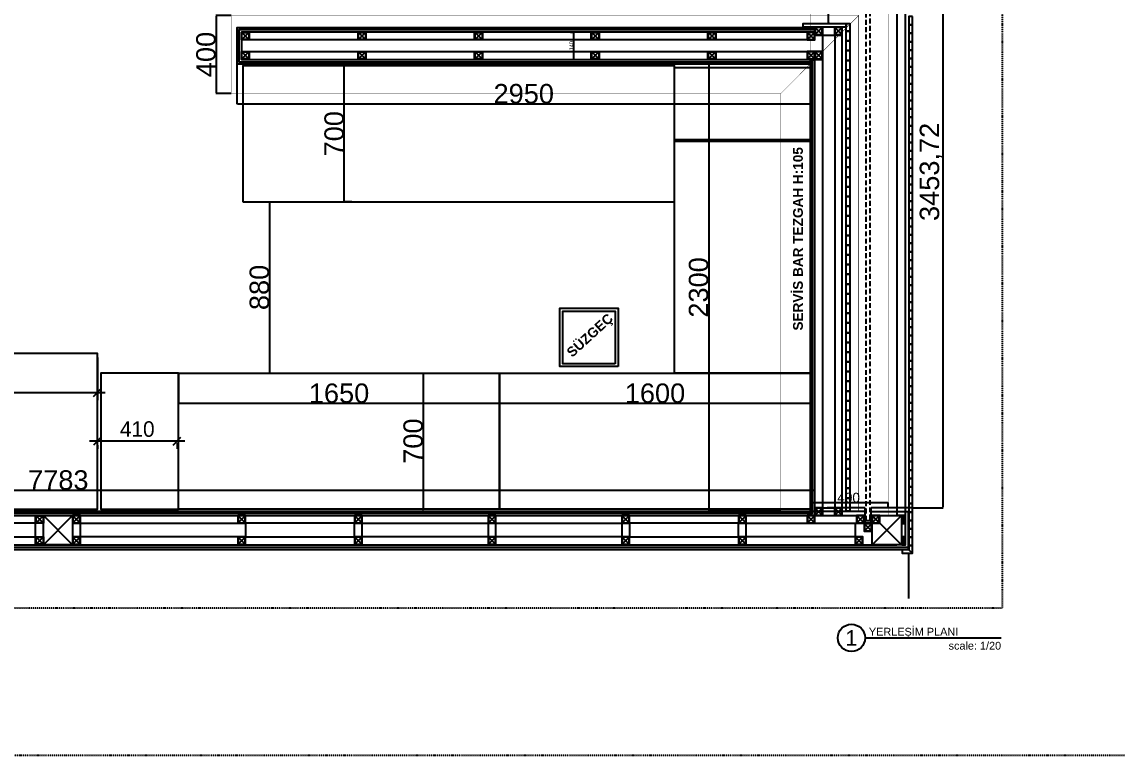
# Model space of a CAD drawing. Header units: millimetres. Extents: x -44968 to 8528, y -5302 to 23637.
# Drawn here: x -39226 to -33593, y -5302 to -1533 of the extents above; entities that cross this region are included whole.
import ezdxf
from ezdxf.enums import TextEntityAlignment as Align

# ---------------------------------------------------------------- set-up
doc = ezdxf.new("R2010")
doc.units = ezdxf.units.MM
doc.linetypes.add('DASHDOT', pattern=[1, 0.5, -0.25, 0, -0.25])
doc.linetypes.add('DASHED', pattern=[0.75, 0.5, -0.25])
doc.layers.get('Defpoints').update_dxf_attribs({"color": 250})
for name, color, linetype in [('Dim_YOO', 170, 'Continuous'), ('Gypsum_YOO', 151, 'Continuous'), ('Profile_YOO', 154, 'Continuous'), ('Section_Tech_YOO', 201, 'DASHDOT'), ('Stone_Sect_YOO', 34, 'Continuous'), ('Struc_Steel_YOO', 70, 'Continuous'), ('Tech_YOO', 201, 'Continuous'), ('Wood_Sect_YOO', 27, 'Continuous')]:
    doc.layers.add(name, color=color, linetype=linetype)
doc.styles.add('00', font='GOTHIC.TTF')
doc.styles.get("Standard").update_dxf_attribs({"font": 'arial.ttf'})
doc.styles.add('YOO1', font='arial.ttf', dxfattribs={"height": 2})
doc.styles.add('YOO2', font='arial.ttf', dxfattribs={"height": 4})
doc.styles.add('YOO20 OLCU', font='dim.shx', dxfattribs={"width": 0.8, "height": 36})
doc.dimstyles.new('ISO-25', dxfattribs={"dimtxt": 2.5, "dimasz": 2.5, "dimexe": 1.25, "dimexo": 0.625, "dimtad": 1, "dimtxsty": 'Standard', "dimcen": 2.5, "dimadec": 0, "dimazin": 0, "dimtfac": 1, "dimtmove": 0, "dimatfit": 3, "dimfxl": 1, "dimarcsym": 0})
doc.dimstyles.new('YOO20', dxfattribs={"dimscale": 20, "dimtxt": 36, "dimasz": 2, "dimexe": 2, "dimexo": 1, "dimgap": 1, "dimtad": 1, "dimdec": 0, "dimzin": 3, "dimdsep": 46, "dimtxsty": 'YOO20 OLCU', "dimblk": 'OBLIQUE', "dimcen": 0, "dimdle": 2, "dimclrd": 256, "dimclre": 256, "dimclrt": 256, "dimadec": 1, "dimazin": 0, "dimtfac": 0.75, "dimtdec": 0, "dimtix": 1, "dimtmove": 1, "dimatfit": 2, "dimldrblk": 'DOT', "dimfxl": 1, "dimfrac": 1, "dimtolj": 1, "dimtzin": 0, "dimlwd": -1, "dimlwe": -1, "dimarcsym": 0})

# ---------------------------------------------------------------- blocks, each defined once
blk = doc.blocks.new('15x15Kolom_')
at = {"ltscale": 500}
blk.add_lwpolyline([(-75, 75), (75, 75), (75, -75), (-75, -75), (-75, 75)], close=True, dxfattribs=at)
for points in [[(-75, -75), (75, 75)], [(-75, 75), (75, -75)]]:
    blk.add_lwpolyline(points, dxfattribs=at)
blk = doc.blocks.new('40x40KutuProfil')
at = {"linetype": 'ByBlock', "lineweight": -2}
for p, q in [((18, 18), (-18, -18)), ((18, -18), (-18, 18))]:
    blk.add_line(p, q, dxfattribs=at)
for points in [[(-20, 20), (-20, -20), (20, -20), (20, 20)], [(-18, 18), (-18, -18), (18, -18), (18, 18)]]:
    blk.add_lwpolyline(points, close=True, dxfattribs=at)
blk = doc.blocks.new('Drawing_Name')
at = {"layer": 'Tech_YOO', "linetype": 'Continuous'}
blk.add_line((3.5, 0), (38.5, 0), dxfattribs=at)
blk.add_circle((0, 0), 3.5, dxfattribs=at)
at = {"layer": 'Tech_YOO', "linetype": 'Continuous', "style": 'YOO2'}
blk.add_attdef('1', text='', height=4, dxfattribs=at).set_placement((0, 0), align=Align.MIDDLE_CENTER)
at = {"layer": 'Tech_YOO', "linetype": 'Continuous', "style": 'YOO1'}
blk.add_attdef('PLAN', text='', height=2, dxfattribs=at).set_placement((4.5, 0), align=Align.BOTTOM_LEFT)
blk.add_attdef('ÖLÇEK1/50', text='', height=2, dxfattribs=at).set_placement((38.5, -1), align=Align.TOP_RIGHT)
blk = doc.blocks.new('*D455')
at = {"layer": 'Defpoints', "color": 0, "transparency": 16777216}
for p in [(-35169.3, -4005.5), (-34769.3, -4030.9), (-35169.3, -4070.9)]:
    blk.add_point(p, dxfattribs=at)
at = {"layer": 'Dim_YOO', "color": 0, "lineweight": -2, "transparency": 16777216}
for p, q in [((-35169.3, -4070.3), (-35169.3, -4004.3)), ((-34771.8, -4005.5), (-35166.8, -4005.5)), ((-34769.3, -4030.3), (-34769.3, -4004.3))]:
    blk.add_line(p, q, dxfattribs=at)
at = {"layer": 'Dim_YOO', "color": 0, "transparency": 16777216}
for points in [[(-35166.8, -4005.1), (-35166.8, -4005.9), (-35169.3, -4005.5)], [(-34771.8, -4005.1), (-34771.8, -4005.9), (-34769.3, -4005.5)]]:
    blk.add_solid(points, dxfattribs=at)
at = {"layer": 'Dim_YOO', "color": 0, "transparency": 16777216, "insert": (-34973.5, -3979.3), "char_height": 50, "attachment_point": 5}
blk.add_mtext('400', dxfattribs=at)
blk = doc.blocks.new('*D468')
at = {"layer": 'Defpoints', "color": 0, "transparency": 16777216}
for p in [(-35230.4, -1748.4), (-35692.9, -4048.4), (-35321.8, -4048.4)]:
    blk.add_point(p, dxfattribs=at)
at = {"layer": 'Dim_YOO', "color": 0, "lineweight": -2, "transparency": 16777216}
for p, q in [((-35231, -1748.4), (-35694.1, -1748.4)), ((-35692.9, -1750.9), (-35692.9, -4045.9)), ((-35322.4, -4048.4), (-35694.1, -4048.4))]:
    blk.add_line(p, q, dxfattribs=at)
at = {"layer": 'Dim_YOO', "color": 0, "transparency": 16777216}
for points in [[(-35693.3, -1750.9), (-35692.5, -1750.9), (-35692.9, -1748.4)], [(-35693.3, -4045.9), (-35692.5, -4045.9), (-35692.9, -4048.4)]]:
    blk.add_solid(points, dxfattribs=at)
at = {"layer": 'Dim_YOO', "color": 0, "transparency": 16777216, "insert": (-35744.6, -2898.4), "char_height": 100, "attachment_point": 5, "rotation": 90}
blk.add_mtext('2300', dxfattribs=at)
blk = doc.blocks.new('*D466')
at = {"layer": 'Defpoints', "color": 0, "transparency": 16777216}
for p in [(-36404.7, -1585.9), (-36404.7, -1725.9), (-36388.7, -1725.9)]:
    blk.add_point(p, dxfattribs=at)
at = {"layer": 'Dim_YOO', "color": 0, "lineweight": -2, "transparency": 16777216}
for p, q in [((-36404.1, -1585.9), (-36387.5, -1585.9)), ((-36388.7, -1588.4), (-36388.7, -1723.4)), ((-36404.1, -1725.9), (-36387.5, -1725.9))]:
    blk.add_line(p, q, dxfattribs=at)
at = {"layer": 'Dim_YOO', "color": 0, "transparency": 16777216}
for points in [[(-36389.1, -1588.4), (-36388.3, -1588.4), (-36388.7, -1585.9)], [(-36389.1, -1723.4), (-36388.3, -1723.4), (-36388.7, -1725.9)]]:
    blk.add_solid(points, dxfattribs=at)
at = {"layer": 'Dim_YOO', "color": 0, "transparency": 16777216, "insert": (-36399.5, -1655.9), "char_height": 20, "attachment_point": 5, "rotation": 90}
blk.add_mtext('140', dxfattribs=at)
blk = doc.blocks.new('*D456')
at = {"layer": 'Defpoints', "color": 0, "transparency": 16777216}
for p in [(-38119.3, -1738.4), (-35169.3, -1748.4), (-35169.3, -1954.9)]:
    blk.add_point(p, dxfattribs=at)
at = {"layer": 'Dim_YOO', "color": 0, "lineweight": -2, "transparency": 16777216}
for p, q in [((-38119.3, -1739), (-38119.3, -1956.1)), ((-35169.3, -1749), (-35169.3, -1956.1)), ((-38116.8, -1954.9), (-35171.8, -1954.9))]:
    blk.add_line(p, q, dxfattribs=at)
at = {"layer": 'Dim_YOO', "color": 0, "transparency": 16777216}
for points in [[(-38116.8, -1954.5), (-38116.8, -1955.3), (-38119.3, -1954.9)], [(-35171.8, -1954.5), (-35171.8, -1955.3), (-35169.3, -1954.9)]]:
    blk.add_solid(points, dxfattribs=at)
at = {"layer": 'Dim_YOO', "color": 0, "transparency": 16777216, "insert": (-36644.3, -1903.2), "char_height": 100, "attachment_point": 5}
blk.add_mtext('2950', dxfattribs=at)
blk = doc.blocks.new('*D465')
at = {"layer": 'Defpoints', "color": 0, "transparency": 16777216}
for p in [(-38149.3, -1500.9), (-38226.7, -1900.9), (-38149.3, -1900.9)]:
    blk.add_point(p, dxfattribs=at)
at = {"layer": 'Dim_YOO', "color": 0, "lineweight": -2, "transparency": 16777216}
for p, q in [((-38149.9, -1500.9), (-38228, -1500.9)), ((-38226.7, -1503.4), (-38226.7, -1898.4)), ((-38149.9, -1900.9), (-38228, -1900.9))]:
    blk.add_line(p, q, dxfattribs=at)
at = {"layer": 'Dim_YOO', "color": 0, "transparency": 16777216}
for points in [[(-38227.1, -1503.4), (-38226.3, -1503.4), (-38226.7, -1500.9)], [(-38227.1, -1898.4), (-38226.3, -1898.4), (-38226.7, -1900.9)]]:
    blk.add_solid(points, dxfattribs=at)
at = {"layer": 'Dim_YOO', "color": 0, "transparency": 16777216, "insert": (-38278.4, -1700.9), "char_height": 100, "attachment_point": 5, "rotation": 90}
blk.add_mtext('400', dxfattribs=at)
blk = doc.blocks.new('*D458')
at = {"layer": 'Defpoints', "color": 0, "transparency": 16777216}
for p in [(-34644.8, -577.5), (-34487.7, -577.5), (-34644.8, -4031.2)]:
    blk.add_point(p, dxfattribs=at)
at = {"layer": 'Dim_YOO', "color": 0, "lineweight": -2, "transparency": 16777216}
for p, q in [((-34644.2, -577.5), (-34486.4, -577.5)), ((-34487.7, -4028.7), (-34487.7, -580)), ((-34644.2, -4031.2), (-34486.4, -4031.2))]:
    blk.add_line(p, q, dxfattribs=at)
at = {"layer": 'Dim_YOO', "color": 0, "transparency": 16777216}
for points in [[(-34488.1, -580), (-34487.3, -580), (-34487.7, -577.5)], [(-34488.1, -4028.7), (-34487.3, -4028.7), (-34487.7, -4031.2)]]:
    blk.add_solid(points, dxfattribs=at)
at = {"layer": 'Dim_YOO', "color": 0, "transparency": 16777216, "insert": (-34548.4, -2304.4), "char_height": 100, "attachment_point": 5, "rotation": 90}
blk.add_mtext('3453,72', dxfattribs=at)
blk = doc.blocks.new('*D471')
at = {"color": 0, "lineweight": -2, "transparency": 16777216}
for p, q in [((-35076.2, -575.9), (-35079.9, -575.9)), ((-35078.6, -578.4), (-35078.6, -1538.4)), ((-35071.2, -1540.9), (-35079.9, -1540.9))]:
    blk.add_line(p, q, dxfattribs=at)
at = {"color": 0, "transparency": 16777216}
for points in [[(-35079, -578.4), (-35078.2, -578.4), (-35078.6, -575.9)], [(-35079, -1538.4), (-35078.2, -1538.4), (-35078.6, -1540.9)]]:
    blk.add_solid(points, dxfattribs=at)
at = {"layer": 'Defpoints', "color": 0, "transparency": 16777216}
for p in [(-35075.5, -575.9), (-35078.6, -1540.9), (-35070.5, -1540.9)]:
    blk.add_point(p, dxfattribs=at)
at = {"color": 0, "transparency": 16777216, "insert": (-35080.5, -1058.4), "char_height": 2.5, "attachment_point": 5, "rotation": 90}
blk.add_mtext('965', dxfattribs=at)
blk = doc.blocks.new('_OBLIQUE')
at = {"color": 0, "linetype": 'ByBlock'}
blk.add_line((-0.5, -0.5), (0.5, 0.5), dxfattribs=at)
blk = doc.blocks.new('*D487')
at = {"layer": 'Defpoints', "color": 0, "transparency": 16777216}
for p in [(-40237.3, -3238.4), (-38837.3, -3238.4), (-38837.3, -3438.2)]:
    blk.add_point(p, dxfattribs=at)
at = {"layer": 'Dim_YOO', "transparency": 16777216}
for p, q in [((-40237.3, -3258.4), (-40237.3, -3478.2)), ((-38837.3, -3258.4), (-38837.3, -3478.2)), ((-40277.3, -3438.2), (-38797.3, -3438.2))]:
    blk.add_line(p, q, dxfattribs=at)
at = {"layer": 'Dim_YOO', "transparency": 16777216, "xscale": 40, "yscale": 40, "zscale": 40, "rotation": 180}
blk.add_blockref('_OBLIQUE', (-40237.3, -3438.2), dxfattribs=at)
at = {"layer": 'Dim_YOO', "transparency": 16777216, "xscale": 40, "yscale": 40, "zscale": 40}
blk.add_blockref('_OBLIQUE', (-38837.3, -3438.2), dxfattribs=at)
at = {"layer": 'Dim_YOO', "color": 1, "transparency": 16777216, "insert": (-39537.3, -3376.2), "char_height": 80, "attachment_point": 5, "style": '00'}
blk.add_mtext('\\A1;1400 ', dxfattribs=at)
blk = doc.blocks.new('_DOT')
at = {"color": 0, "linetype": 'ByBlock', "lineweight": 0}
blk.add_line((-0.5, 0), (-1, 0), dxfattribs=at)
at = {"linetype": 'ByBlock', "lineweight": 0, "const_width": 0.5}
blk.add_lwpolyline([(-0.25, 0, 1), (0.25, 0, 1)], format="xyb", close=True, dxfattribs=at)
blk = doc.blocks.new('*D508')
at = {"color": 0, "lineweight": -2, "transparency": 16777216}
for p, q in [((-36769.3, -3339), (-36769.3, -3495.8)), ((-35169.3, -3339), (-35169.3, -3495.8)), ((-35171.8, -3494.6), (-36766.8, -3494.6))]:
    blk.add_line(p, q, dxfattribs=at)
at = {"color": 0, "transparency": 16777216}
for points in [[(-36766.8, -3494.2), (-36766.8, -3495), (-36769.3, -3494.6)], [(-35171.8, -3494.2), (-35171.8, -3495), (-35169.3, -3494.6)]]:
    blk.add_solid(points, dxfattribs=at)
at = {"layer": 'Defpoints', "color": 0, "transparency": 16777216}
for p in [(-36769.3, -3338.4), (-35169.3, -3338.4), (-36769.3, -3494.6)]:
    blk.add_point(p, dxfattribs=at)
at = {"color": 0, "transparency": 16777216, "insert": (-35969.3, -3442.9), "char_height": 100, "attachment_point": 5}
blk.add_mtext('1600', dxfattribs=at)
blk = doc.blocks.new('*D509')
at = {"color": 0, "lineweight": -2, "transparency": 16777216}
for p, q in [((-38419.3, -3339), (-38419.3, -3495.8)), ((-36769.3, -3339), (-36769.3, -3495.8)), ((-36771.8, -3494.6), (-38416.8, -3494.6))]:
    blk.add_line(p, q, dxfattribs=at)
at = {"color": 0, "transparency": 16777216}
for points in [[(-38416.8, -3494.2), (-38416.8, -3495), (-38419.3, -3494.6)], [(-36771.8, -3494.2), (-36771.8, -3495), (-36769.3, -3494.6)]]:
    blk.add_solid(points, dxfattribs=at)
at = {"layer": 'Defpoints', "color": 0, "transparency": 16777216}
for p in [(-38419.3, -3338.4), (-36769.3, -3338.4), (-38419.3, -3494.6)]:
    blk.add_point(p, dxfattribs=at)
at = {"color": 0, "transparency": 16777216, "insert": (-37594.3, -3442.9), "char_height": 100, "attachment_point": 5}
blk.add_mtext('1650', dxfattribs=at)
blk = doc.blocks.new('*D511')
at = {"layer": 'Defpoints', "color": 0, "transparency": 16777216}
for p in [(-38837.3, -3688.4), (-38837.3, -3688.9), (-38427.3, -3678.3)]:
    blk.add_point(p, dxfattribs=at)
at = {"layer": 'Dim_YOO', "transparency": 16777216}
for p, q in [((-38387.3, -3688.9), (-38877.3, -3688.9)), ((-38837.3, -3708.4), (-38837.3, -3728.9)), ((-38427.3, -3698.3), (-38427.3, -3728.9))]:
    blk.add_line(p, q, dxfattribs=at)
at = {"layer": 'Dim_YOO', "transparency": 16777216, "xscale": 40, "yscale": 40, "zscale": 40, "rotation": 180}
blk.add_blockref('_OBLIQUE', (-38837.3, -3688.9), dxfattribs=at)
at = {"layer": 'Dim_YOO', "transparency": 16777216, "xscale": 40, "yscale": 40, "zscale": 40}
blk.add_blockref('_OBLIQUE', (-38427.3, -3688.9), dxfattribs=at)
at = {"layer": 'Dim_YOO', "color": 1, "transparency": 16777216, "insert": (-38632.3, -3626.9), "char_height": 80, "attachment_point": 5, "style": '00'}
blk.add_mtext('\\A1;410 ', dxfattribs=at)
blk = doc.blocks.new('*D520')
at = {"color": 0, "lineweight": -2, "transparency": 16777216}
for p, q in [((-37528.8, -1758.4), (-37568.6, -1758.4)), ((-37567.4, -2455.9), (-37567.4, -1760.9)), ((-37528.8, -2458.4), (-37568.6, -2458.4))]:
    blk.add_line(p, q, dxfattribs=at)
at = {"color": 0, "transparency": 16777216}
for points in [[(-37567.8, -1760.9), (-37567, -1760.9), (-37567.4, -1758.4)], [(-37567.8, -2455.9), (-37567, -2455.9), (-37567.4, -2458.4)]]:
    blk.add_solid(points, dxfattribs=at)
at = {"layer": 'Defpoints', "color": 0, "transparency": 16777216}
for p in [(-37567.4, -1758.4), (-37528.1, -1758.4), (-37528.1, -2458.4)]:
    blk.add_point(p, dxfattribs=at)
at = {"color": 0, "transparency": 16777216, "insert": (-37619.1, -2108.4), "char_height": 100, "attachment_point": 5, "rotation": 90}
blk.add_mtext('700', dxfattribs=at)
blk = doc.blocks.new('*D521')
at = {"color": 0, "lineweight": -2, "transparency": 16777216}
for p, q in [((-37165.2, -3338.4), (-37159.6, -3338.4)), ((-37160.9, -3340.9), (-37160.9, -4035.9)), ((-37165.2, -4038.4), (-37159.6, -4038.4))]:
    blk.add_line(p, q, dxfattribs=at)
at = {"color": 0, "transparency": 16777216}
for points in [[(-37161.3, -3340.9), (-37160.5, -3340.9), (-37160.9, -3338.4)], [(-37161.3, -4035.9), (-37160.5, -4035.9), (-37160.9, -4038.4)]]:
    blk.add_solid(points, dxfattribs=at)
at = {"layer": 'Defpoints', "color": 0, "transparency": 16777216}
for p in [(-37165.8, -3338.4), (-37165.8, -4038.4), (-37160.9, -4038.4)]:
    blk.add_point(p, dxfattribs=at)
at = {"color": 0, "transparency": 16777216, "insert": (-37212.6, -3688.4), "char_height": 100, "attachment_point": 5, "rotation": 90}
blk.add_mtext('700', dxfattribs=at)
blk = doc.blocks.new('*D522')
at = {"color": 0, "lineweight": -2, "transparency": 16777216}
for p, q in [((-37989.5, -2458.4), (-37950.8, -2458.4)), ((-37952, -2460.9), (-37952, -3335.9)), ((-37989.5, -3338.4), (-37950.8, -3338.4))]:
    blk.add_line(p, q, dxfattribs=at)
at = {"color": 0, "transparency": 16777216}
for points in [[(-37952.5, -2460.9), (-37951.6, -2460.9), (-37952, -2458.4)], [(-37952.5, -3335.9), (-37951.6, -3335.9), (-37952, -3338.4)]]:
    blk.add_solid(points, dxfattribs=at)
at = {"layer": 'Defpoints', "color": 0, "transparency": 16777216}
for p in [(-37990.2, -2458.4), (-37990.2, -3338.4), (-37952, -3338.4)]:
    blk.add_point(p, dxfattribs=at)
at = {"color": 0, "transparency": 16777216, "insert": (-38003.7, -2898.4), "char_height": 100, "attachment_point": 5, "rotation": 90}
blk.add_mtext('880', dxfattribs=at)
blk = doc.blocks.new('*D527')
at = {"layer": 'Defpoints', "color": 0, "transparency": 16777216}
for p in [(-35146.8, -3940.7), (-42929.8, -3968.6), (-35146.8, -3968.6)]:
    blk.add_point(p, dxfattribs=at)
at = {"layer": 'Dim_YOO', "color": 0, "lineweight": -2, "transparency": 16777216}
for p, q in [((-42929.8, -3967.9), (-42929.8, -3939.5)), ((-42927.3, -3940.7), (-35149.3, -3940.7)), ((-35146.8, -3967.9), (-35146.8, -3939.5))]:
    blk.add_line(p, q, dxfattribs=at)
at = {"layer": 'Dim_YOO', "color": 0, "transparency": 16777216}
for points in [[(-42927.3, -3940.3), (-42927.3, -3941.1), (-42929.8, -3940.7)], [(-35149.3, -3940.3), (-35149.3, -3941.1), (-35146.8, -3940.7)]]:
    blk.add_solid(points, dxfattribs=at)
at = {"layer": 'Dim_YOO', "color": 0, "transparency": 16777216, "insert": (-39038.3, -3889), "char_height": 100, "attachment_point": 5}
blk.add_mtext('7783', dxfattribs=at)

msp = doc.modelspace()

# ---------------------------------------------------------------- linework, layer by layer
at = {"linetype": 'ByBlock', "lineweight": -2}
for p, q in [((-38058.80337, -1623.92378), (-38094.80337, -1587.92378)), ((-38058.80337, -1587.92378), (-38094.80337, -1623.92378)), ((-37458.80337, -1623.92378), (-37494.80337, -1587.92378)), ((-37458.80337, -1587.92378), (-37494.80337, -1623.92378)), ((-36858.80337, -1623.92378), (-36894.80337, -1587.92378)), ((-36858.80337, -1587.92378), (-36894.80337, -1623.92378)), ((-36258.80337, -1623.92378), (-36294.80337, -1587.92378)), ((-36258.80337, -1587.92378), (-36294.80337, -1623.92378)), ((-35658.80337, -1623.92378), (-35694.80337, -1587.92378)), ((-35658.80337, -1587.92378), (-35694.80337, -1623.92378)), ((-38058.80337, -1723.92378), (-38094.80337, -1687.92378)), ((-38058.80337, -1687.92378), (-38094.80337, -1723.92378)), ((-37458.80337, -1723.92378), (-37494.80337, -1687.92378)), ((-37458.80337, -1687.92378), (-37494.80337, -1723.92378)), ((-36858.80337, -1723.92378), (-36894.80337, -1687.92378)), ((-36858.80337, -1687.92378), (-36894.80337, -1723.92378)), ((-36258.80337, -1723.92378), (-36294.80337, -1687.92378)), ((-36258.80337, -1687.92378), (-36294.80337, -1723.92378)), ((-35658.80337, -1723.92378), (-35694.80337, -1687.92378)), ((-35658.80337, -1687.92378), (-35694.80337, -1723.92378)), ((-34682.48785, -4073.23715), (-34698.48785, -4109.23715)), ((-34682.48785, -4109.23715), (-34698.48785, -4073.23715)), ((-34682.48785, -4183.23715), (-34698.48785, -4219.23715)), ((-34682.48785, -4219.23715), (-34698.48785, -4183.23715))]:
    msp.add_line(p, q, dxfattribs=at)
for p, q in [((-35396.80337, -4070.92378), (-34890.68659, -4071.15299)), ((-34856.68659, -4071.16838), (-34704.83983, -4071.23715)), ((-34680.48785, -4221.23715), (-34680.48785, -4070.92378)), ((-34663.18406, -4246.52916), (-34697.66624, -4246.52916)), ((-34664.83983, -4263.77589), (-34664.83983, -4497.58633))]:
    msp.add_line(p, q)
at = {"color": 5, "const_width": 1}
for points in [[(-34856.68659, -4070.92378), (-34768.48164, -4070.92378), (-34768.48164, -495.9283), (-35169.30337, -495.9283), (-35169.30337, -4070.92378), (-34890.68659, -4070.92378)], [(-34890.68659, -4030.92378), (-34893.68659, -4030.92378), (-34893.68659, -4110.92378), (-34853.68659, -4110.92378), (-34853.68659, -4030.92378), (-34856.68659, -4030.92378)]]:
    msp.add_lwpolyline(points, dxfattribs=at)
at = {"color": 6, "linetype": 'DASHED', "ltscale": 50, "elevation": -1}
msp.add_lwpolyline([(-34882.68659, -503.9283), (-34864.68659, -503.9283), (-34864.68659, -4097.92378), (-34882.68659, -4097.92378)], close=True, dxfattribs=at)
for points in [[(-34683.18406, -4070.92378), (-34723.18406, -4070.92378), (-34723.18406, -535.9283), (-34683.18406, -535.9283)], [(-34644.83983, -1505.70215), (-34663.18406, -1505.70215), (-34663.18406, -1548.87369), (-34644.83983, -1548.87369)], [(-34644.83983, -1548.87369), (-34663.18406, -1548.87369), (-34663.18406, -1592.04523), (-34644.83983, -1592.04523)], [(-34644.83983, -1592.04523), (-34663.18406, -1592.04523), (-34663.18406, -1635.21677), (-34644.83983, -1635.21677)], [(-34644.83983, -1635.21677), (-34663.18406, -1635.21677), (-34663.18406, -1678.3883), (-34644.83983, -1678.3883)], [(-34644.83983, -1678.3883), (-34663.18406, -1678.3883), (-34663.18406, -1721.55984), (-34644.83983, -1721.55984)], [(-34644.83983, -1721.55984), (-34663.18406, -1721.55984), (-34663.18406, -1764.73138), (-34644.83983, -1764.73138)], [(-34644.83983, -1764.73138), (-34663.18406, -1764.73138), (-34663.18406, -1807.90292), (-34644.83983, -1807.90292)], [(-34644.83983, -1807.90292), (-34663.18406, -1807.90292), (-34663.18406, -1851.07446), (-34644.83983, -1851.07446)], [(-34644.83983, -1851.07446), (-34663.18406, -1851.07446), (-34663.18406, -1894.246), (-34644.83983, -1894.246)], [(-34644.83983, -1894.246), (-34663.18406, -1894.246), (-34663.18406, -1937.41753), (-34644.83983, -1937.41753)], [(-34644.83983, -1937.41753), (-34663.18406, -1937.41753), (-34663.18406, -1980.58907), (-34644.83983, -1980.58907)], [(-34644.83983, -1980.58907), (-34663.18406, -1980.58907), (-34663.18406, -2023.76061), (-34644.83983, -2023.76061)], [(-34644.83983, -2023.76061), (-34663.18406, -2023.76061), (-34663.18406, -2066.93215), (-34644.83983, -2066.93215)], [(-34644.83983, -2066.93215), (-34663.18406, -2066.93215), (-34663.18406, -2110.10369), (-34644.83983, -2110.10369)], [(-34644.83983, -2110.10369), (-34663.18406, -2110.10369), (-34663.18406, -2153.27523), (-34644.83983, -2153.27523)], [(-34644.83983, -2153.27523), (-34663.18406, -2153.27523), (-34663.18406, -2196.44677), (-34644.83983, -2196.44677)], [(-34644.83983, -2196.44677), (-34663.18406, -2196.44677), (-34663.18406, -2239.6183), (-34644.83983, -2239.6183)], [(-34644.83983, -2239.6183), (-34663.18406, -2239.6183), (-34663.18406, -2282.78984), (-34644.83983, -2282.78984)], [(-34644.83983, -2282.78984), (-34663.18406, -2282.78984), (-34663.18406, -2325.96138), (-34644.83983, -2325.96138)], [(-34644.83983, -2325.96138), (-34663.18406, -2325.96138), (-34663.18406, -2369.13292), (-34644.83983, -2369.13292)], [(-34644.83983, -2369.13292), (-34663.18406, -2369.13292), (-34663.18406, -2412.30446), (-34644.83983, -2412.30446)], [(-34644.83983, -2412.30446), (-34663.18406, -2412.30446), (-34663.18406, -2455.476), (-34644.83983, -2455.476)], [(-34644.83983, -2455.476), (-34663.18406, -2455.476), (-34663.18406, -2498.64753), (-34644.83983, -2498.64753)], [(-34644.83983, -2498.64753), (-34663.18406, -2498.64753), (-34663.18406, -2541.81907), (-34644.83983, -2541.81907)], [(-34644.83983, -2541.81907), (-34663.18406, -2541.81907), (-34663.18406, -2584.99061), (-34644.83983, -2584.99061)], [(-34644.83983, -2584.99061), (-34663.18406, -2584.99061), (-34663.18406, -2628.16215), (-34644.83983, -2628.16215)], [(-34644.83983, -2628.16215), (-34663.18406, -2628.16215), (-34663.18406, -2671.33369), (-34644.83983, -2671.33369)], [(-34644.83983, -2671.33369), (-34663.18406, -2671.33369), (-34663.18406, -2714.50523), (-34644.83983, -2714.50523)], [(-34644.83983, -2714.50523), (-34663.18406, -2714.50523), (-34663.18406, -2757.67677), (-34644.83983, -2757.67677)], [(-34644.83983, -2757.67677), (-34663.18406, -2757.67677), (-34663.18406, -2800.8483), (-34644.83983, -2800.8483)], [(-34644.83983, -2800.8483), (-34663.18406, -2800.8483), (-34663.18406, -2844.01984), (-34644.83983, -2844.01984)], [(-34644.83983, -2844.01984), (-34663.18406, -2844.01984), (-34663.18406, -2887.19138), (-34644.83983, -2887.19138)], [(-34644.83983, -2887.19138), (-34663.18406, -2887.19138), (-34663.18406, -2930.36292), (-34644.83983, -2930.36292)], [(-34644.83983, -2930.36292), (-34663.18406, -2930.36292), (-34663.18406, -2973.53446), (-34644.83983, -2973.53446)], [(-34644.83983, -2973.53446), (-34663.18406, -2973.53446), (-34663.18406, -3016.706), (-34644.83983, -3016.706)], [(-36158.69177, -3305.66905), (-36458.69177, -3305.66905), (-36458.69177, -3005.66905), (-36158.69177, -3005.66905)], [(-36173.69177, -3290.66905), (-36443.69177, -3290.66905), (-36443.69177, -3020.66905), (-36173.69177, -3020.66905)], [(-34644.83983, -3016.706), (-34663.18406, -3016.706), (-34663.18406, -3059.87754), (-34644.83983, -3059.87754)], [(-34644.83983, -3059.87754), (-34663.18406, -3059.87754), (-34663.18406, -3103.04907), (-34644.83983, -3103.04907)], [(-34644.83983, -3103.04907), (-34663.18406, -3103.04907), (-34663.18406, -3146.22061), (-34644.83983, -3146.22061)], [(-34644.83983, -3146.22061), (-34663.18406, -3146.22061), (-34663.18406, -3189.39215), (-34644.83983, -3189.39215)], [(-34644.83983, -3189.39215), (-34663.18406, -3189.39215), (-34663.18406, -3232.56369), (-34644.83983, -3232.56369)], [(-34644.83983, -3232.56369), (-34663.18406, -3232.56369), (-34663.18406, -3275.73523), (-34644.83983, -3275.73523)], [(-34644.83983, -3275.73523), (-34663.18406, -3275.73523), (-34663.18406, -3318.90677), (-34644.83983, -3318.90677)], [(-34644.83983, -3318.90677), (-34663.18406, -3318.90677), (-34663.18406, -3362.0783), (-34644.83983, -3362.0783)], [(-34644.83983, -3362.0783), (-34663.18406, -3362.0783), (-34663.18406, -3405.24984), (-34644.83983, -3405.24984)], [(-34644.83983, -3405.24984), (-34663.18406, -3405.24984), (-34663.18406, -3448.42138), (-34644.83983, -3448.42138)], [(-34644.83983, -3448.42138), (-34663.18406, -3448.42138), (-34663.18406, -3491.59292), (-34644.83983, -3491.59292)], [(-34644.83983, -3491.59292), (-34663.18406, -3491.59292), (-34663.18406, -3534.76446), (-34644.83983, -3534.76446)], [(-34644.83983, -3534.76446), (-34663.18406, -3534.76446), (-34663.18406, -3577.936), (-34644.83983, -3577.936)], [(-34644.83983, -3577.936), (-34663.18406, -3577.936), (-34663.18406, -3621.10754), (-34644.83983, -3621.10754)], [(-34644.83983, -3621.10754), (-34663.18406, -3621.10754), (-34663.18406, -3664.27907), (-34644.83983, -3664.27907)], [(-34644.83983, -3664.27907), (-34663.18406, -3664.27907), (-34663.18406, -3707.45061), (-34644.83983, -3707.45061)], [(-34644.83983, -3707.45061), (-34663.18406, -3707.45061), (-34663.18406, -3750.62215), (-34644.83983, -3750.62215)], [(-34644.83983, -3750.62215), (-34663.18406, -3750.62215), (-34663.18406, -3793.79369), (-34644.83983, -3793.79369)], [(-34644.83983, -3793.79369), (-34663.18406, -3793.79369), (-34663.18406, -3836.96523), (-34644.83983, -3836.96523)], [(-34644.83983, -3836.96523), (-34663.18406, -3836.96523), (-34663.18406, -3880.13677), (-34644.83983, -3880.13677)], [(-34644.83983, -3880.13677), (-34663.18406, -3880.13677), (-34663.18406, -3923.3083), (-34644.83983, -3923.3083)], [(-34644.83983, -3923.3083), (-34663.18406, -3923.3083), (-34663.18406, -3966.47984), (-34644.83983, -3966.47984)], [(-34644.83983, -3966.47984), (-34663.18406, -3966.47984), (-34663.18406, -4009.65138), (-34644.83983, -4009.65138)], [(-34644.83983, -4009.65138), (-34663.18406, -4009.65138), (-34663.18406, -4052.82292), (-34644.83983, -4052.82292)], [(-34644.83983, -4052.82292), (-34663.18406, -4052.82292), (-34663.18406, -4095.99446), (-34644.83983, -4095.99446)], [(-34644.83983, -4095.99446), (-34663.18406, -4095.99446), (-34663.18406, -4139.166), (-34644.83983, -4139.166)], [(-34644.83983, -4139.166), (-34663.18406, -4139.166), (-34663.18406, -4182.33754), (-34644.83983, -4182.33754)], [(-34644.83983, -4182.33754), (-34663.18406, -4182.33754), (-34663.18406, -4225.50907), (-34644.83983, -4225.50907)], [(-34644.83983, -4225.50907), (-34663.18406, -4225.50907), (-34663.18406, -4246.52916), (-34644.83983, -4263.77589)]]:
    msp.add_lwpolyline(points, close=True)
at = {"color": 1, "const_width": 2, "elevation": 2}
msp.add_lwpolyline([(-34921.80337, -1500.92378), (-38149.30337, -1500.92378), (-38149.30337, -1900.92378), (-35321.80337, -1900.92378)], close=True, dxfattribs=at)
at = {"color": 1, "const_width": 2}
msp.add_lwpolyline([(-35321.80337, -1900.92378), (-35321.80337, -4048.42378), (-34921.80337, -4048.42378), (-34921.80337, -1500.92378)], close=True, dxfattribs=at)
at = {"linetype": 'ByBlock', "lineweight": -2}
for points in [[(-38096.80337, -1625.92378), (-38096.80337, -1585.92378), (-38056.80337, -1585.92378), (-38056.80337, -1625.92378)], [(-38094.80337, -1623.92378), (-38094.80337, -1587.92378), (-38058.80337, -1587.92378), (-38058.80337, -1623.92378)], [(-37496.80337, -1625.92378), (-37496.80337, -1585.92378), (-37456.80337, -1585.92378), (-37456.80337, -1625.92378)], [(-37494.80337, -1623.92378), (-37494.80337, -1587.92378), (-37458.80337, -1587.92378), (-37458.80337, -1623.92378)], [(-36896.80337, -1625.92378), (-36896.80337, -1585.92378), (-36856.80337, -1585.92378), (-36856.80337, -1625.92378)], [(-36894.80337, -1623.92378), (-36894.80337, -1587.92378), (-36858.80337, -1587.92378), (-36858.80337, -1623.92378)], [(-36296.80337, -1625.92378), (-36296.80337, -1585.92378), (-36256.80337, -1585.92378), (-36256.80337, -1625.92378)], [(-36294.80337, -1623.92378), (-36294.80337, -1587.92378), (-36258.80337, -1587.92378), (-36258.80337, -1623.92378)], [(-35696.80337, -1625.92378), (-35696.80337, -1585.92378), (-35656.80337, -1585.92378), (-35656.80337, -1625.92378)], [(-35694.80337, -1623.92378), (-35694.80337, -1587.92378), (-35658.80337, -1587.92378), (-35658.80337, -1623.92378)], [(-38096.80337, -1725.92378), (-38096.80337, -1685.92378), (-38056.80337, -1685.92378), (-38056.80337, -1725.92378)], [(-38094.80337, -1723.92378), (-38094.80337, -1687.92378), (-38058.80337, -1687.92378), (-38058.80337, -1723.92378)], [(-37496.80337, -1725.92378), (-37496.80337, -1685.92378), (-37456.80337, -1685.92378), (-37456.80337, -1725.92378)], [(-37494.80337, -1723.92378), (-37494.80337, -1687.92378), (-37458.80337, -1687.92378), (-37458.80337, -1723.92378)], [(-36896.80337, -1725.92378), (-36896.80337, -1685.92378), (-36856.80337, -1685.92378), (-36856.80337, -1725.92378)], [(-36894.80337, -1723.92378), (-36894.80337, -1687.92378), (-36858.80337, -1687.92378), (-36858.80337, -1723.92378)], [(-36296.80337, -1725.92378), (-36296.80337, -1685.92378), (-36256.80337, -1685.92378), (-36256.80337, -1725.92378)], [(-36294.80337, -1723.92378), (-36294.80337, -1687.92378), (-36258.80337, -1687.92378), (-36258.80337, -1723.92378)], [(-35696.80337, -1725.92378), (-35696.80337, -1685.92378), (-35656.80337, -1685.92378), (-35656.80337, -1725.92378)], [(-35694.80337, -1723.92378), (-35694.80337, -1687.92378), (-35658.80337, -1687.92378), (-35658.80337, -1723.92378)], [(-34700.48785, -4071.23715), (-34700.48785, -4111.23715), (-34680.48785, -4111.23715), (-34680.48785, -4071.23715)], [(-34698.48785, -4073.23715), (-34698.48785, -4109.23715), (-34682.48785, -4109.23715), (-34682.48785, -4073.23715)], [(-34700.48785, -4181.23715), (-34700.48785, -4221.23715), (-34680.48785, -4221.23715), (-34680.48785, -4181.23715)], [(-34698.48785, -4183.23715), (-34698.48785, -4219.23715), (-34682.48785, -4219.23715), (-34682.48785, -4183.23715)]]:
    msp.add_lwpolyline(points, close=True, dxfattribs=at)
msp.add_lwpolyline([(-35146.80337, -1625.92378), (-38096.80337, -1625.92378), (-38096.80337, -1685.92378), (-35146.80337, -1685.92378)])
at = {"color": 1}
for points in [[(-38088.65821, -2458.41337), (-35868.65821, -2458.41337), (-35868.65821, -1758.41337), (-38088.65821, -1758.41337)], [(-35169.30337, -2148.42378), (-35869.30337, -2148.42378), (-35869.30337, -1768.42378), (-35169.30337, -1768.42378)], [(-35169.30337, -3338.42378), (-35869.30337, -3338.42378), (-35869.30337, -2138.42378), (-35169.30337, -2138.42378)], [(-40237.30337, -4038.42378), (-38837.30337, -4038.42378), (-38837.30337, -3238.42378), (-40237.30337, -3238.42378)], [(-38419.30337, -3338.42378), (-38819.30337, -3338.42378), (-38819.30337, -4038.42378), (-38419.30337, -4038.42378)], [(-36769.30337, -4038.42378), (-38419.30337, -4038.42378), (-38419.30337, -3338.42378), (-36769.30337, -3338.42378)], [(-35169.30337, -4038.42378), (-36769.30337, -4038.42378), (-36769.30337, -3338.42378), (-35169.30337, -3338.42378)]]:
    msp.add_lwpolyline(points, close=True, dxfattribs=at)
at = {"color": 5, "elevation": -1}
msp.add_lwpolyline([(-34890.68659, -4030.92378), (-34890.68659, -4107.92378), (-34856.68659, -4107.92378), (-34856.68659, -4030.92378)], dxfattribs=at)
at = {"layer": 'Gypsum_YOO', "color": 3, "ltscale": 500}
msp.add_line((-35169.30337, -1748.42378), (-35169.30337, -1723.92378), dxfattribs=at)
for points in [[(-35146.80337, -1563.42378), (-38119.30337, -1563.42378), (-38119.30337, -1748.42378), (-35169.30337, -1748.42378)], [(-42907.30337, -2767.16443), (-42907.30337, -4048.42378), (-35169.30337, -4048.42378), (-35169.30337, -1723.92378)], [(-35169.30337, -4048.42378), (-34893.68659, -4048.42378)]]:
    msp.add_lwpolyline(points, dxfattribs=at)
at = {"layer": 'Gypsum_YOO', "ltscale": 500}
for points in [[(-35146.80337, -1573.42378), (-38109.30337, -1573.42378), (-38109.30337, -1738.42378), (-35169.30337, -1738.42378)], [(-35146.80337, -1625.92378), (-35146.80337, -1560.92378)], [(-35146.80337, -1585.92378), (-38096.80337, -1585.92378), (-38096.80337, -1725.92378), (-35169.30337, -1725.92378)], [(-42929.80337, -2767.16443), (-42929.80337, -4070.92378), (-35146.80337, -4070.92378), (-35146.80337, -1685.92378)], [(-42917.30337, -2767.16443), (-42917.30337, -4058.42378), (-35159.30337, -4058.42378), (-35159.30337, -1723.92378)], [(-43104.80337, -2767.16443), (-43104.80337, -4245.92378), (-34664.83983, -4246.23715)], [(-43091.80337, -2767.16443), (-43091.80337, -4232.92378), (-34664.83983, -4233.23715)], [(-43079.80337, -2767.16443), (-43079.80337, -4220.92378), (-34724.83983, -4221.23715), (-34724.83983, -4221.23715), (-34724.83983, -4221.23715)]]:
    msp.add_lwpolyline(points, dxfattribs=at)
at = {"layer": 'Profile_YOO'}
msp.add_lwpolyline([(-35006.80337, -4030.92378), (-35006.80337, -1560.92378)], dxfattribs=at)
for points in [[(-35106.80337, -1600.92378), (-35044.80337, -1600.92378), (-35044.80337, -4032.92378), (-35106.80337, -4032.92378)], [(-39714.80337, -4180.92378), (-39154.80337, -4180.92378), (-39154.80337, -4110.92378), (-39714.80337, -4110.92378)], [(-38074.80337, -4180.92378), (-38924.80337, -4180.92378), (-38924.80337, -4110.92378), (-38074.80337, -4110.92378)], [(-37514.80337, -4110.92378), (-38074.80337, -4110.92378), (-38074.80337, -4180.92378), (-37514.80337, -4180.92378)], [(-36827.30337, -4180.92378), (-37474.80337, -4180.92378), (-37474.80337, -4110.92378), (-36827.30337, -4110.92378)], [(-36787.30337, -4110.92378), (-36139.80337, -4110.92378), (-36139.80337, -4180.92378), (-36787.30337, -4180.92378)], [(-36099.80337, -4180.92378), (-35539.80337, -4180.92378), (-35539.80337, -4110.92378), (-36099.80337, -4110.92378)], [(-35499.80337, -4110.92378), (-34939.80337, -4110.92378), (-34939.80337, -4180.92378), (-35499.80337, -4180.92378)]]:
    msp.add_lwpolyline(points, close=True, dxfattribs=at)
at = {"layer": 'Section_Tech_YOO', "ltscale": 10}
for points in [[(-44967.87542, -5302.40722), (8528.11256, -5302.40722), (8528.11256, 5282.59294), (-44967.87542, 5282.59294)], [(-34182.86452, 4097.53635), (-34182.86452, -4546.7592), (-43947.45853, -4546.7592), (-43947.45853, 4097.53635)]]:
    msp.add_lwpolyline(points, close=True, dxfattribs=at)
at = {"layer": 'Stone_Sect_YOO', "ltscale": 500}
for points in [[(-34890.68659, -4031.0616), (-35083.68659, -4030.92378)], [(-34890.68659, -4051.06818), (-35083.68659, -4050.92378)], [(-34697.66624, -4246.23715), (-34697.66624, -4263.77589), (-34644.83983, -4263.77589), (-34644.83983, -4031.23715), (-34856.68659, -4031.08588)], [(-34697.66624, -4246.23715), (-34664.83983, -4246.23715), (-34664.83983, -4051.23715), (-34856.68659, -4051.09362)]]:
    msp.add_lwpolyline(points, dxfattribs=at)
at = {"layer": 'Wood_Sect_YOO', "ltscale": 500}
for points in [[(-35206.80337, -1560.92378), (-35206.80337, -1540.92378), (-34986.80337, -1540.92378), (-34986.80337, -1560.92378)], [(-34985.66324, -1580.92378), (-34985.66324, -1540.92378), (-34967.66324, -1540.92378), (-34967.66324, -1580.92378)], [(-34985.66324, -1630.92378), (-34985.66324, -1580.92378), (-34967.66324, -1580.92378), (-34967.66324, -1630.92378)], [(-34985.66324, -1680.92378), (-34985.66324, -1630.92378), (-34967.66324, -1630.92378), (-34967.66324, -1680.92378)], [(-34985.66324, -1730.92378), (-34985.66324, -1680.92378), (-34967.66324, -1680.92378), (-34967.66324, -1730.92378)], [(-34985.66324, -1780.92378), (-34985.66324, -1730.92378), (-34967.66324, -1730.92378), (-34967.66324, -1780.92378)], [(-34985.66324, -1830.92378), (-34985.66324, -1780.92378), (-34967.66324, -1780.92378), (-34967.66324, -1830.92378)], [(-34985.66324, -1880.92378), (-34985.66324, -1830.92378), (-34967.66324, -1830.92378), (-34967.66324, -1880.92378)], [(-34985.66324, -1930.92378), (-34985.66324, -1880.92378), (-34967.66324, -1880.92378), (-34967.66324, -1930.92378)], [(-34985.66324, -1980.92378), (-34985.66324, -1930.92378), (-34967.66324, -1930.92378), (-34967.66324, -1980.92378)], [(-34985.66324, -2030.92378), (-34985.66324, -1980.92378), (-34967.66324, -1980.92378), (-34967.66324, -2030.92378)], [(-34985.66324, -2080.92378), (-34985.66324, -2030.92378), (-34967.66324, -2030.92378), (-34967.66324, -2080.92378)], [(-34985.66324, -2130.92378), (-34985.66324, -2080.92378), (-34967.66324, -2080.92378), (-34967.66324, -2130.92378)], [(-34985.66324, -2180.92378), (-34985.66324, -2130.92378), (-34967.66324, -2130.92378), (-34967.66324, -2180.92378)], [(-34985.66324, -2230.92378), (-34985.66324, -2180.92378), (-34967.66324, -2180.92378), (-34967.66324, -2230.92378)], [(-34985.66324, -2280.92378), (-34985.66324, -2230.92378), (-34967.66324, -2230.92378), (-34967.66324, -2280.92378)], [(-34985.66324, -2330.92378), (-34985.66324, -2280.92378), (-34967.66324, -2280.92378), (-34967.66324, -2330.92378)], [(-34985.66324, -2380.92378), (-34985.66324, -2330.92378), (-34967.66324, -2330.92378), (-34967.66324, -2380.92378)], [(-34985.66324, -2430.92378), (-34985.66324, -2380.92378), (-34967.66324, -2380.92378), (-34967.66324, -2430.92378)], [(-34985.66324, -2480.92378), (-34985.66324, -2430.92378), (-34967.66324, -2430.92378), (-34967.66324, -2480.92378)], [(-34985.66324, -2530.92378), (-34985.66324, -2480.92378), (-34967.66324, -2480.92378), (-34967.66324, -2530.92378)], [(-34985.66324, -2580.92378), (-34985.66324, -2530.92378), (-34967.66324, -2530.92378), (-34967.66324, -2580.92378)], [(-34985.66324, -2630.92378), (-34985.66324, -2580.92378), (-34967.66324, -2580.92378), (-34967.66324, -2630.92378)], [(-34985.66324, -2680.92378), (-34985.66324, -2630.92378), (-34967.66324, -2630.92378), (-34967.66324, -2680.92378)], [(-34985.66324, -2730.92378), (-34985.66324, -2680.92378), (-34967.66324, -2680.92378), (-34967.66324, -2730.92378)], [(-34985.66324, -2780.92378), (-34985.66324, -2730.92378), (-34967.66324, -2730.92378), (-34967.66324, -2780.92378)], [(-34985.66324, -2830.92378), (-34985.66324, -2780.92378), (-34967.66324, -2780.92378), (-34967.66324, -2830.92378)], [(-34985.66324, -2880.92378), (-34985.66324, -2830.92378), (-34967.66324, -2830.92378), (-34967.66324, -2880.92378)], [(-34985.66324, -2930.92378), (-34985.66324, -2880.92378), (-34967.66324, -2880.92378), (-34967.66324, -2930.92378)], [(-34985.66324, -2980.92378), (-34985.66324, -2930.92378), (-34967.66324, -2930.92378), (-34967.66324, -2980.92378)], [(-34985.66324, -3030.92378), (-34985.66324, -2980.92378), (-34967.66324, -2980.92378), (-34967.66324, -3030.92378)], [(-34985.66324, -3080.92378), (-34985.66324, -3030.92378), (-34967.66324, -3030.92378), (-34967.66324, -3080.92378)], [(-34985.66324, -3130.92378), (-34985.66324, -3080.92378), (-34967.66324, -3080.92378), (-34967.66324, -3130.92378)], [(-34985.66324, -3180.92378), (-34985.66324, -3130.92378), (-34967.66324, -3130.92378), (-34967.66324, -3180.92378)], [(-34985.66324, -3230.92378), (-34985.66324, -3180.92378), (-34967.66324, -3180.92378), (-34967.66324, -3230.92378)], [(-34985.66324, -3280.92378), (-34985.66324, -3230.92378), (-34967.66324, -3230.92378), (-34967.66324, -3280.92378)], [(-34985.66324, -3330.92378), (-34985.66324, -3280.92378), (-34967.66324, -3280.92378), (-34967.66324, -3330.92378)], [(-34985.66324, -3380.92378), (-34985.66324, -3330.92378), (-34967.66324, -3330.92378), (-34967.66324, -3380.92378)], [(-34985.66324, -3430.92378), (-34985.66324, -3380.92378), (-34967.66324, -3380.92378), (-34967.66324, -3430.92378)], [(-34985.66324, -3480.92378), (-34985.66324, -3430.92378), (-34967.66324, -3430.92378), (-34967.66324, -3480.92378)], [(-34985.66324, -3530.92378), (-34985.66324, -3480.92378), (-34967.66324, -3480.92378), (-34967.66324, -3530.92378)], [(-34985.66324, -3580.92378), (-34985.66324, -3530.92378), (-34967.66324, -3530.92378), (-34967.66324, -3580.92378)], [(-34985.66324, -3630.92378), (-34985.66324, -3580.92378), (-34967.66324, -3580.92378), (-34967.66324, -3630.92378)], [(-34985.66324, -3680.92378), (-34985.66324, -3630.92378), (-34967.66324, -3630.92378), (-34967.66324, -3680.92378)], [(-34985.66324, -3730.92378), (-34985.66324, -3680.92378), (-34967.66324, -3680.92378), (-34967.66324, -3730.92378)], [(-34985.66324, -3780.92378), (-34985.66324, -3730.92378), (-34967.66324, -3730.92378), (-34967.66324, -3780.92378)], [(-34985.66324, -3830.92378), (-34985.66324, -3780.92378), (-34967.66324, -3780.92378), (-34967.66324, -3830.92378)], [(-34985.66324, -3880.92378), (-34985.66324, -3830.92378), (-34967.66324, -3830.92378), (-34967.66324, -3880.92378)], [(-34985.66324, -3930.92378), (-34985.66324, -3880.92378), (-34967.66324, -3880.92378), (-34967.66324, -3930.92378)], [(-34985.66324, -3980.92378), (-34985.66324, -3930.92378), (-34967.66324, -3930.92378), (-34967.66324, -3980.92378)], [(-34985.66324, -4048.42378), (-34985.66324, -3980.92378), (-34967.66324, -3980.92378), (-34967.66324, -4048.42378)]]:
    msp.add_lwpolyline(points, close=True, dxfattribs=at)

# ---------------------------------------------------------------- block references
at = {"layer": 'Profile_YOO'}
for p in [(-35126.80337, -1580.92378), (-35026.80337, -1580.92378), (-35166.80337, -1605.92378), (-35166.80337, -1705.92378), (-35126.80337, -1705.92378), (-35126.80337, -4050.92378), (-35026.80337, -4050.92378), (-38944.80337, -4090.92378), (-38094.80337, -4090.92378), (-37494.80337, -4090.92378), (-36807.30337, -4090.92378), (-36119.80337, -4090.92378), (-35519.80337, -4090.92378), (-35166.80337, -4090.92378), (-34913.68659, -4090.92378), (-34874.21478, -4130.92378), (-34833.68659, -4090.92378), (-38944.80337, -4200.92378), (-38094.80337, -4200.92378), (-37494.80337, -4200.92378), (-36807.30337, -4200.92378), (-36119.80337, -4200.92378), (-35519.80337, -4200.92378), (-34919.80337, -4200.92378)]:
    msp.add_blockref('40x40KutuProfil', p, dxfattribs=at)
at = {"layer": 'Profile_YOO', "xscale": -1}
for p in [(-39134.80337, -4090.92378), (-39134.80337, -4200.92378)]:
    msp.add_blockref('40x40KutuProfil', p, dxfattribs=at)
at = {"layer": 'Struc_Steel_YOO'}
for p in [(-39039.80337, -4145.92378), (-34776.47845, -4145.92378)]:
    msp.add_blockref('15x15Kolom_', p, dxfattribs=at)
at = {"layer": 'Tech_YOO', "xscale": 20, "yscale": 20, "zscale": 20}
msp.add_blockref('Drawing_Name', (-34959.05395, -4700.19701), dxfattribs=at).add_auto_attribs({'ÖLÇEK1/50': 'scale: 1/20', 'PLAN': 'YERLEŞİM PLANI', '1': '1'})

# ---------------------------------------------------------------- texts
at = {"char_height": 50, "attachment_point": 1}
for s, width, heights, insert, rotation in [('{\\fArial|b1|i0|c162|p34;\\C1;SERVİS BAR TEZGAH H:105}', 1995.4246925, [217.16812], (-35258.86552, -3120.08046), 90), ('{\\fArial|b1|i0|c162|p34;\\C1;SÜZGEÇ}', 356.3590704, [159.10668], (-36429.02301, -3223.6899), 42.38166444)]:
    msp.add_mtext_dynamic_manual_height_columns(s, width=width, gutter_width=12.5, heights=heights, dxfattribs=dict(at, insert=insert, rotation=rotation))

# ---------------------------------------------------------------- dimensions: what is measured, and where the dimension line sits
dim = msp.add_linear_dim(base=(-35078.62099, -1540.92378), p1=(-35075.54049, -575.9283), p2=(-35070.53958, -1540.92378), angle=270, dimstyle='ISO-25')
dim.commit()
dim.dimension.update_dxf_attribs({"geometry": '*D471', "text_midpoint": (-35080.52242, -1058.42604)})
at = {"color": 1}
for base, p1, p2, picture, middle in [((-37567.39467, -1758.41337), (-37528.14065, -2458.41337), (-37528.14065, -1758.41337), '*D520', (-37619.07697, -2108.41337)), ((-37952.04778, -3338.42378), (-37990.1746, -2458.42378), (-37990.1746, -3338.42378), '*D522', (-38003.73008, -2898.42378)), ((-37160.87233, -4038.42378), (-37165.83673, -3338.42378), (-37165.83673, -4038.42378), '*D521', (-37212.55463, -3688.42378))]:
    dim = msp.add_linear_dim(base=base, p1=p1, p2=p2, angle=90, dimstyle='ISO-25', override={"dimtxt": 100}, dxfattribs=at)
    dim.commit()
    dim.dimension.update_dxf_attribs({"geometry": picture, "text_midpoint": middle})
for base, p1, p2, picture, middle in [((-38419.30337, -3494.58484), (-36769.30337, -3338.42378), (-38419.30337, -3338.42378), '*D509', (-37594.30337, -3442.90254)), ((-36769.30337, -3494.58484), (-35169.30337, -3338.42378), (-36769.30337, -3338.42378), '*D508', (-35969.30337, -3442.90254))]:
    dim = msp.add_linear_dim(base=base, p1=p1, p2=p2, dimstyle='ISO-25', override={"dimtxt": 100}, dxfattribs=at)
    dim.commit()
    dim.dimension.update_dxf_attribs({"geometry": picture, "text_midpoint": middle})
at = {"layer": 'Dim_YOO'}
for base, p1, p2, picture, middle in [((-34487.6742, -577.51407), (-34644.83983, -4031.23715), (-34644.83983, -577.51407), '*D458', (-34548.3947, -2304.37561)), ((-38226.71284, -1900.92378, 2), (-38149.30337, -1500.92378, 2), (-38149.30337, -1900.92378, 2), '*D465', (-38278.39514, -1700.92378, 2)), ((-35692.86697, -4048.42378), (-35230.38712, -1748.42378), (-35321.80337, -4048.42378), '*D468', (-35744.58338, -2898.42378))]:
    dim = msp.add_linear_dim(base=base, p1=p1, p2=p2, angle=90, dimstyle='ISO-25', override={"dimtxt": 100}, dxfattribs=at)
    dim.commit()
    dim.dimension.update_dxf_attribs({"geometry": picture, "text_midpoint": middle})
dim = msp.add_linear_dim(base=(-36388.70639, -1725.92378), p1=(-36404.74679, -1585.92378), p2=(-36404.74679, -1725.92378), angle=90, dimstyle='ISO-25', override={"dimtxt": 20}, dxfattribs=at)
dim.commit()
dim.dimension.update_dxf_attribs({"geometry": '*D466', "text_midpoint": (-36388.70639, -1655.92378), "dimtype": 160})
for base, p1, p2, dimstyle, override, picture, middle in [((-35169.30337, -1954.87263), (-38119.30337, -1738.42378), (-35169.30337, -1748.42378), 'ISO-25', {"dimtxt": 100}, '*D456', (-36644.30337, -1903.19033)), ((-38837.30337, -3438.1843), (-40237.30337, -3238.42378), (-38837.30337, -3238.42378), 'YOO20', {"dimtxt": 4, "dimpost": ' ', "dimtxsty": '00', "dimclrt": 1}, '*D487', (-39537.30337, -3376.17207)), ((-38837.30337, -3688.94892), (-38427.30337, -3678.27748), (-38837.30337, -3688.42378), 'YOO20', {"dimtxt": 4, "dimpost": ' ', "dimtxsty": '00', "dimclrt": 1}, '*D511', (-38632.30337, -3626.93668)), ((-35146.80337, -3940.70488), (-42929.80337, -3968.57257), (-35146.80337, -3968.57257), 'ISO-25', {"dimtxt": 100}, '*D527', (-39038.30337, -3888.98848))]:
    dim = msp.add_linear_dim(base=base, p1=p1, p2=p2, dimstyle=dimstyle, override=override, dxfattribs=at)
    dim.commit()
    dim.dimension.update_dxf_attribs({"geometry": picture, "text_midpoint": middle})
dim = msp.add_linear_dim(base=(-35169.30337, -4005.5004), p1=(-34769.30164, -4030.92378), p2=(-35169.30337, -4070.92378), dimstyle='ISO-25', override={"dimtxt": 50}, dxfattribs=at)
dim.commit()
dim.dimension.update_dxf_attribs({"geometry": '*D455', "text_midpoint": (-34973.48164, -4005.5004), "dimtype": 160})

doc.saveas('drawing.dxf')
